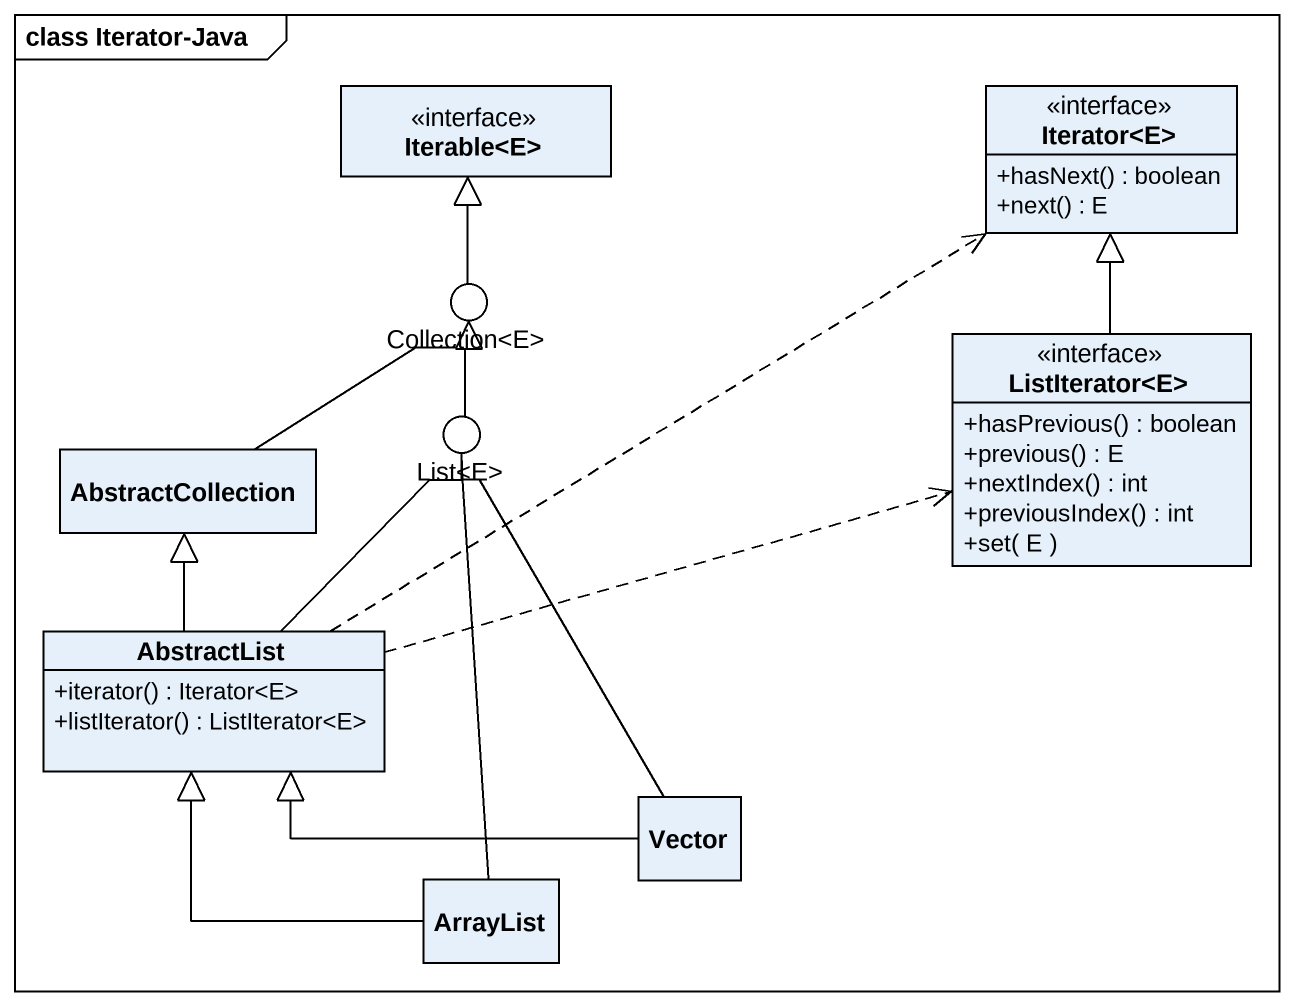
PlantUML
@startuml
mainframe class Iterator-Java
allowmixing
hide circle
hide empty members
skinparam classAttributeIconSize 0
interface "Iterable<E>" as Iterable_E
interface "Iterator<E>" as Iterator_E {
  +hasNext() : boolean
  +next() : E
}
() "Collection<E>" as Collection_E
interface "ListIterator<E>" as ListIterator_E {
  +hasPrevious() : boolean
  +previous() : E
  +nextIndex() : int
  +previousIndex() : int
  +set( E )
}
class AbstractCollection
() "List<E>" as List_E
class AbstractList {
  +iterator() : Iterator<E>
  +listIterator() : ListIterator<E>
}
class ArrayList
class Vector
Collection_E -up-|> Iterable_E
ListIterator_E -up-|> Iterator_E
AbstractCollection -up- Collection_E
List_E -up-|> Collection_E
AbstractList .up.> Iterator_E
AbstractList .right.> ListIterator_E
AbstractList -up-|> AbstractCollection
AbstractList -up- List_E
ArrayList -up- List_E
ArrayList -up-|> AbstractList
Vector -up- List_E
Vector -left-|> AbstractList
@enduml
